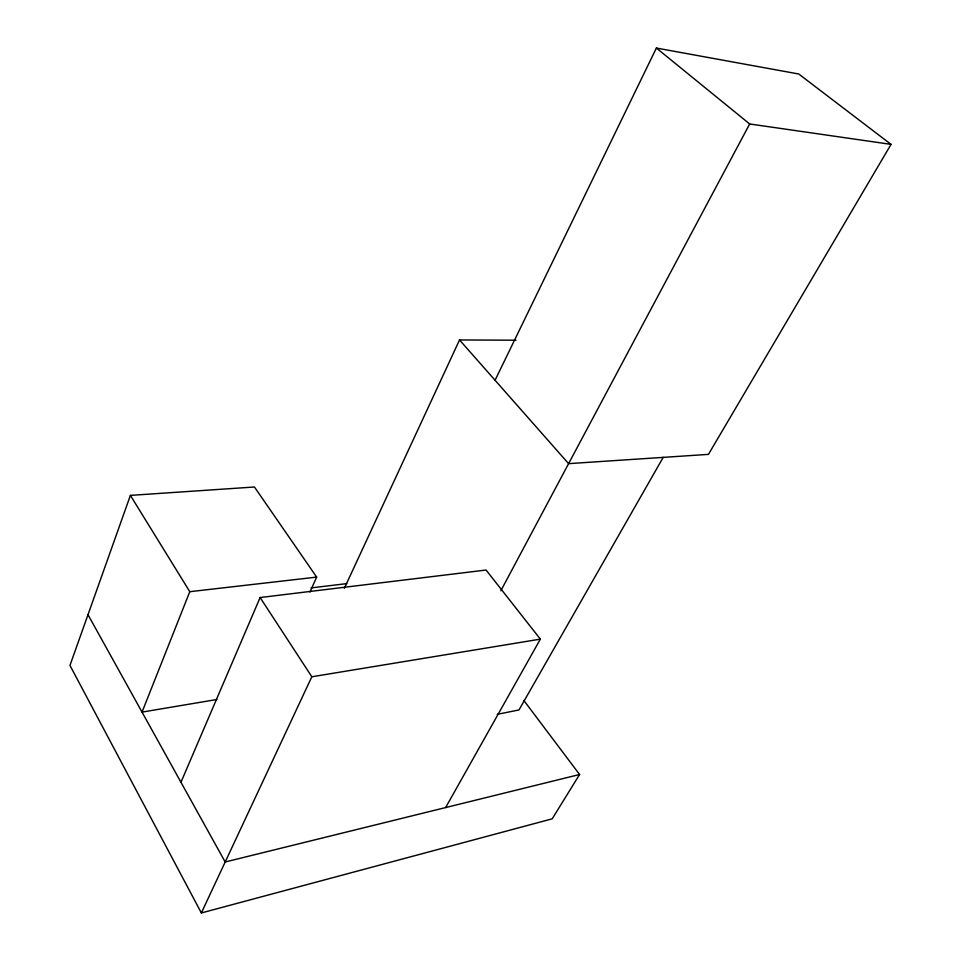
<?xml version="1.0" encoding="UTF-8"?>
<svg xmlns="http://www.w3.org/2000/svg" width="961" height="961" viewBox="0 0 961 961"><rect width="100%" height="100%" fill="white"/><g stroke="black" fill="none" stroke-linecap="round" stroke-linejoin="round"><path stroke-width="1.44" d="M309.935 592.072L316.662 577.105L254.449 486.999L130.396 495.383L69.961 665.42L201.354 912.95L552.215 818.82L579.579 774.506L523.829 700.437M130.396 495.383L189.785 591.688L142.036 712.101L216.874 699.512M180.956 782.254L260.119 597.538L486.062 570.029L540.358 639.137L445.628 807.576M344.35 588.288L459.526 339.954L516.033 340.218M201.354 912.95L311.82 676.772L540.358 639.137M495.059 380.256L656.387 48.05L798.735 73.997L891.039 144.378L708.449 454.373L568.6 463.646L459.526 339.954M500.849 590.751L749.676 123.969L891.039 144.378M663.186 457.376L518.988 709.939L497.185 714.347M579.579 774.506L225.186 861.993L87.992 614.692M311.04 587.916L346.729 583.627M189.785 591.688L316.662 577.105M656.387 48.05L749.676 123.969M260.119 597.538L311.82 676.772"/></g></svg>
